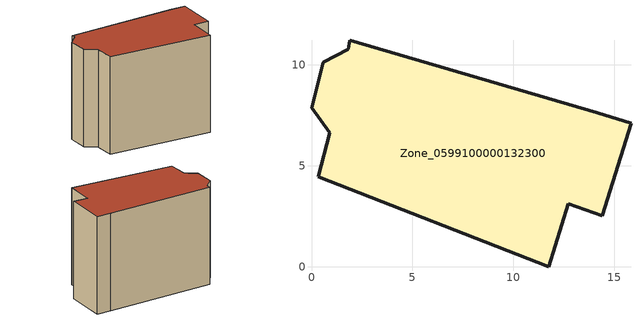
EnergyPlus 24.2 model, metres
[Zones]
Zone_0599100000132300
 floor ground (C_G): 14.16,7.63 15.83,7.1 14.4,2.52 12.72,3.12 11.76,0 0.34,4.45 0.91,6.64 0,7.88 0.59,10.12 1.83,10.78 1.9,11.21 z0
 wall outside (C_F): 1.83,10.78 0.59,10.12 0,7.88 0.91,6.64 0.34,4.45 11.76,0 12.72,3.12 14.4,2.52 15.83,7.1 14.16,7.63 1.9,11.21 1.83,10.78 z0:11.51
 roof outside (C_R): 14.16,7.63 1.9,11.21 1.83,10.78 0.59,10.12 0,7.88 0.91,6.64 0.34,4.45 11.76,0 12.72,3.12 14.4,2.52 15.83,7.1 z11.51
[BUILDING]
Pand.0599100000132300: North Axis=0; Terrain=City; Loads Convergence Tolerance Value=0.04; Temperature Convergence Tolerance Value=0.4; Solar Distribution=FullExterior; Maximum Number of Warmup Days=25; Minimum Number of Warmup Days=1
[Site:Location]
Rotterdam.The.Hague.AP_ZH_NLD Design_Conditions: Latitude=51.96; Longitude=4.45; Time Zone=1; Elevation=-4.5
[SITE:GROUNDTEMPERATURE:BUILDINGSURFACE]
18, 18, 18, 18, 18, 18, 18, 18, 18, 18, 18, 18
[MATERIAL] Thermal Absorptance=0.9; Solar Absorptance=0.7; Visible Absorptance=0.7
Name | Roughness | Thickness | Conductivity | Density | Specific Heat
G.TI.1946 | MediumSmooth | 0.15 | 1 | 540 | 1210
F.TI.1946 | Rough | 0.3 | 0.857143 | 1920 | 840
R.TI.1946 | MediumRough | 0.2 | 0.1 | 1500 | 1000
[CONSTRUCTION]
C_G: G.TI.1946
C_F: F.TI.1946
C_R: R.TI.1946
[ZONE]
Zone_0599100000132300: Type=1; Multiplier=1; Ceiling Height=Autocalculate; Volume=Autocalculate; Floor Area=autocalculate; Part of Total Floor Area=Yes
[ZONEINFILTRATION:DESIGNFLOWRATE]
Infil_Zone_0599100000132300: Zone or ZoneList or Space or SpaceList=Zone_0599100000132300; Schedule=AlwaysOn; Design Flow Rate Calculation Method=Flow/Area; Flow Rate per Floor Area=0.003; Constant Term Coefficient=1; Temperature Term Coefficient=0; Velocity Term Coefficient=0; Velocity Squared Term Coefficient=0
[HVACTEMPLATE:ZONE:IDEALLOADSAIRSYSTEM]
Zone_0599100000132300: Maximum Heating Supply Air Temperature=50; Minimum Cooling Supply Air Temperature=13; Maximum Heating Supply Air Humidity Ratio=0.0156; Minimum Cooling Supply Air Humidity Ratio=0.0077; Heating Limit=NoLimit; Cooling Limit=NoLimit; Dehumidification Control Type=ConstantSensibleHeatRatio; Cooling Sensible Heat Ratio=0.7; Dehumidification Setpoint=60; Humidification Control Type=None; Humidification Setpoint=30; Outdoor Air Method=None; Outdoor Air Flow Rate per Person=0.00944; Outdoor Air Flow Rate per Zone Floor Area=0; Outdoor Air Flow Rate per Zone=0; Demand Controlled Ventilation Type=None; Outdoor Air Economizer Type=NoEconomizer; Heat Recovery Type=None; Sensible Heat Recovery Effectiveness=0.7; Latent Heat Recovery Effectiveness=0.65
[ZONECONTROL:THERMOSTAT]
ThermostatControl_Zone_0599100000132300: Zone or ZoneList=Zone_0599100000132300; Control Type Schedule=DualSetpointControlType; Control 1=Thermostat_Zone_0599100000132300; Temperature Difference Between Cutout And Setpoint=0
[THERMOSTATSETPOINT:DUALSETPOINT]
Thermostat_Zone_0599100000132300: Heating Setpoint Temperature Schedule=HeatingSetpoint_Zone_0599100000132300; Cooling Setpoint Temperature Schedule=CoolingSetpoint_Zone_0599100000132300
[SCHEDULE:COMPACT]
HeatingSetpoint_Zone_0599100000132300: Through: 12/31, For: AllDays, Until: 24:00, 21
CoolingSetpoint_Zone_0599100000132300: Through: 12/31, For: AllDays, Until: 24:00, 24
DualSetpointControlType: Through: 12/31, For: AllDays, Until: 24:00, 4
AlwaysOn: Through: 12/31, For: AllDays, Until: 24:00, 1
